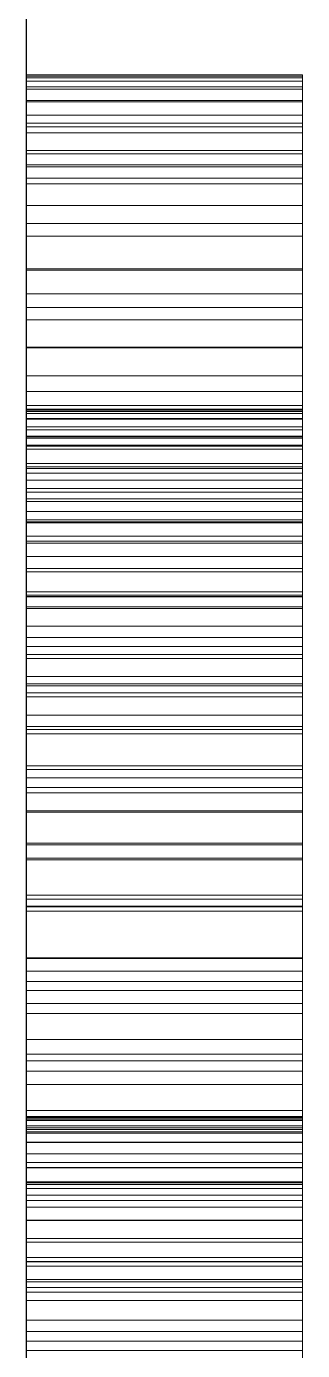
# Model space of a CAD drawing. Header units: millimetres. Extents: x 40 to 1360, y 134 to 546.
# Drawn here: x 107.85 to 108.05, y 342.676 to 343.635 of the extents above; entities that cross this region are included whole.
import ezdxf

# ---------------------------------------------------------------- set-up
doc = ezdxf.new("R2010")
doc.units = ezdxf.units.MM
doc.linetypes.add('WP_HIDDEN', pattern=[2.3, 1.5, -0.8])
doc.layers.add('HIDDEN', color=7, linetype='WP_HIDDEN', lineweight=13)
doc.layers.add('VISIBLE', color=7, linetype='CONTINUOUS', lineweight=25)

msp = doc.modelspace()

# ---------------------------------------------------------------- linework, layer by layer
at = {"layer": 'HIDDEN', "ltscale": 2}
for p, q in [((107.85, 343.6), (107.85, 343.59883)), ((107.85, 343.5978), (107.85, 343.6)), ((107.85, 343.6), (108.05, 343.6)), ((107.85, 343.59883), (107.85, 343.59532)), ((107.85, 343.59883), (108.05, 343.59883)), ((107.85, 343.59121), (107.85, 343.5978)), ((107.85, 343.5978), (108.05, 343.5978)), ((108.05, 343.6), (108.05, 343.59883)), ((108.05, 343.5978), (108.05, 343.6)), ((108.05, 343.59883), (108.05, 343.59532)), ((108.05, 343.59121), (108.05, 343.5978)), ((107.85, 343.59532), (107.85, 343.58947)), ((107.85, 343.59532), (108.05, 343.59532)), ((107.85, 343.58022), (107.85, 343.59121)), ((107.85, 343.59121), (108.05, 343.59121)), ((107.85, 343.58947), (107.85, 343.58128)), ((107.85, 343.58947), (108.05, 343.58947)), ((108.05, 343.59532), (108.05, 343.58947)), ((108.05, 343.58022), (108.05, 343.59121)), ((108.05, 343.58947), (108.05, 343.58128)), ((107.85, 343.58128), (107.85, 343.57075)), ((107.85, 343.58128), (108.05, 343.58128)), ((107.85, 343.56483), (107.85, 343.58022)), ((107.85, 343.58022), (108.05, 343.58022)), ((108.05, 343.58128), (108.05, 343.57075)), ((108.05, 343.56483), (108.05, 343.58022)), ((107.85, 343.57075), (107.85, 343.55789)), ((107.85, 343.57075), (108.05, 343.57075)), ((108.05, 343.57075), (108.05, 343.55789)), ((107.85, 343.54505), (107.85, 343.56483)), ((107.85, 343.56483), (108.05, 343.56483)), ((107.85, 343.56229), (107.85, 343.3114)), ((107.85, 343.56229), (107.85, 342.3354)), ((107.85, 342.33395), (107.85, 343.56229)), ((107.85, 343.56229), (108.05, 343.56229)), ((107.85, 343.55789), (107.85, 343.54268)), ((107.85, 343.55789), (108.05, 343.55789)), ((108.05, 343.54505), (108.05, 343.56483)), ((108.05, 343.56229), (108.05, 343.3114)), ((108.05, 343.56229), (108.05, 342.3354)), ((108.05, 342.33395), (108.05, 343.56229)), ((108.05, 343.55789), (108.05, 343.54268)), ((107.85, 343.52087), (107.85, 343.54505)), ((107.85, 343.54505), (108.05, 343.54505)), ((107.85, 343.54268), (107.85, 343.52513)), ((107.85, 343.54268), (108.05, 343.54268)), ((108.05, 343.52087), (108.05, 343.54505)), ((108.05, 343.54268), (108.05, 343.52513)), ((107.85, 343.53474), (107.85, 343.28385)), ((107.85, 343.33171), (107.85, 343.53474)), ((107.85, 343.53474), (108.05, 343.53474)), ((107.85, 343.53329), (107.85, 342.44127)), ((107.85, 343.28385), (107.85, 343.53329)), ((107.85, 343.53329), (108.05, 343.53329)), ((108.05, 343.53474), (108.05, 343.28385)), ((108.05, 343.33171), (108.05, 343.53474)), ((108.05, 343.53329), (108.05, 342.44127)), ((108.05, 343.28385), (108.05, 343.53329)), ((107.85, 343.52513), (107.85, 343.50524)), ((107.85, 343.52513), (108.05, 343.52513)), ((107.85, 343.4923), (107.85, 343.52087)), ((107.85, 343.52087), (108.05, 343.52087)), ((108.05, 343.52513), (108.05, 343.50524)), ((108.05, 343.4923), (108.05, 343.52087)), ((107.85, 343.50524), (107.85, 343.48302)), ((107.85, 343.50524), (108.05, 343.50524)), ((108.05, 343.50524), (108.05, 343.48302)), ((107.85, 343.45933), (107.85, 343.4923)), ((107.85, 343.4923), (108.05, 343.4923)), ((108.05, 343.45933), (108.05, 343.4923)), ((107.85, 343.48302), (107.85, 343.45845)), ((107.85, 343.48302), (108.05, 343.48302)), ((108.05, 343.48302), (108.05, 343.45845)), ((107.85, 343.44131), (107.85, 343.45933)), ((107.85, 343.45933), (108.05, 343.45933)), ((107.85, 343.45845), (107.85, 343.43155)), ((107.85, 343.45845), (108.05, 343.45845)), ((108.05, 343.44131), (108.05, 343.45933)), ((108.05, 343.45845), (108.05, 343.43155)), ((107.85, 343.42243), (107.85, 343.44131)), ((107.85, 343.44131), (108.05, 343.44131)), ((108.05, 343.42243), (108.05, 343.44131)), ((107.85, 343.43155), (107.85, 343.4023)), ((107.85, 343.43155), (108.05, 343.43155)), ((108.05, 343.43155), (108.05, 343.4023)), ((107.85, 343.40268), (107.85, 343.42243)), ((107.85, 343.42243), (108.05, 343.42243)), ((108.05, 343.40268), (108.05, 343.42243)), ((107.85, 343.38206), (107.85, 343.40268)), ((107.85, 343.40268), (108.05, 343.40268)), ((107.85, 343.4023), (107.85, 343.37072)), ((107.85, 343.4023), (108.05, 343.4023)), ((108.05, 343.38206), (108.05, 343.40268)), ((108.05, 343.4023), (108.05, 343.37072)), ((107.85, 343.36057), (107.85, 343.38206)), ((107.85, 343.38206), (108.05, 343.38206)), ((108.05, 343.36057), (108.05, 343.38206)), ((107.85, 343.37072), (107.85, 343.33679)), ((107.85, 343.37072), (108.05, 343.37072)), ((108.05, 343.37072), (108.05, 343.33679)), ((107.85, 343.33822), (107.85, 343.36057)), ((107.85, 343.36057), (108.05, 343.36057)), ((107.85, 343.35701), (107.85, 343.35781)), ((107.85, 343.35781), (108.05, 343.35781)), ((107.85, 343.35781), (107.85, 343.35615)), ((107.85, 343.35461), (107.85, 343.35701)), ((107.85, 343.35701), (108.05, 343.35701)), ((108.05, 343.33822), (108.05, 343.36057)), ((108.05, 343.35701), (108.05, 343.35781)), ((108.05, 343.35781), (108.05, 343.35615)), ((108.05, 343.35461), (108.05, 343.35701)), ((107.85, 343.35615), (108.05, 343.35615)), ((107.85, 343.35615), (107.85, 343.35115)), ((107.85, 343.3506), (107.85, 343.35461)), ((107.85, 343.35461), (108.05, 343.35461)), ((107.85, 343.35115), (108.05, 343.35115)), ((107.85, 343.35115), (107.85, 343.34282)), ((107.85, 343.34499), (107.85, 343.3506)), ((107.85, 343.3506), (108.05, 343.3506)), ((108.05, 343.35615), (108.05, 343.35115)), ((108.05, 343.3506), (108.05, 343.35461)), ((108.05, 343.35115), (108.05, 343.34282)), ((108.05, 343.34499), (108.05, 343.3506)), ((107.85, 343.33777), (107.85, 343.34499)), ((107.85, 343.34499), (108.05, 343.34499)), ((107.85, 343.34282), (108.05, 343.34282)), ((107.85, 343.34282), (107.85, 343.33116)), ((107.85, 343.315), (107.85, 343.33822)), ((107.85, 343.33822), (108.05, 343.33822)), ((107.85, 343.32895), (107.85, 343.33777)), ((107.85, 343.33777), (108.05, 343.33777)), ((108.05, 343.33777), (108.05, 343.34499)), ((108.05, 343.34282), (108.05, 343.33116)), ((108.05, 343.315), (108.05, 343.33822)), ((108.05, 343.32895), (108.05, 343.33777)), ((107.85, 343.33679), (107.85, 343.30053)), ((107.85, 343.33679), (108.05, 343.33679)), ((107.85, 343.27547), (107.85, 343.33171)), ((107.85, 343.33171), (108.05, 343.33171)), ((107.85, 343.33116), (108.05, 343.33116)), ((107.85, 343.33116), (107.85, 343.31617)), ((107.85, 343.31853), (107.85, 343.32895)), ((107.85, 343.32895), (108.05, 343.32895)), ((108.05, 343.33679), (108.05, 343.30053)), ((108.05, 343.27547), (108.05, 343.33171)), ((108.05, 343.33116), (108.05, 343.31617)), ((108.05, 343.31853), (108.05, 343.32895)), ((107.85, 343.30651), (107.85, 343.31853)), ((107.85, 343.31853), (108.05, 343.31853)), ((108.05, 343.30651), (108.05, 343.31853)), ((107.85, 343.31617), (108.05, 343.31617)), ((107.85, 343.31617), (107.85, 343.29785)), ((107.85, 343.29092), (107.85, 343.315)), ((107.85, 343.315), (108.05, 343.315)), ((107.85, 343.3114), (107.85, 341.43626)), ((107.85, 343.3114), (108.05, 343.3114)), ((108.05, 343.31617), (108.05, 343.29785)), ((108.05, 343.29092), (108.05, 343.315)), ((108.05, 343.3114), (108.05, 341.43626)), ((107.85, 343.29288), (107.85, 343.30651)), ((107.85, 343.30651), (108.05, 343.30651)), ((107.85, 343.30053), (107.85, 343.2622)), ((107.85, 343.30053), (108.05, 343.30053)), ((108.05, 343.29288), (108.05, 343.30651)), ((108.05, 343.30053), (108.05, 343.2622)), ((107.85, 343.29785), (108.05, 343.29785)), ((107.85, 343.29785), (107.85, 343.2762)), ((107.85, 343.27765), (107.85, 343.29288)), ((107.85, 343.29288), (108.05, 343.29288)), ((107.85, 343.26597), (107.85, 343.29092)), ((107.85, 343.29092), (108.05, 343.29092)), ((108.05, 343.29785), (108.05, 343.2762)), ((108.05, 343.27765), (108.05, 343.29288)), ((108.05, 343.26597), (108.05, 343.29092)), ((107.85, 342.71246), (107.85, 343.28385)), ((107.85, 343.28385), (107.85, 343.22567)), ((107.85, 343.28385), (108.05, 343.28385)), ((108.05, 342.71246), (108.05, 343.28385)), ((108.05, 343.28385), (108.05, 343.22567)), ((107.85, 343.26082), (107.85, 343.27765)), ((107.85, 343.27765), (108.05, 343.27765)), ((107.85, 343.2762), (108.05, 343.2762)), ((107.85, 343.2762), (107.85, 343.25122)), ((107.85, 343.21478), (107.85, 343.27547)), ((107.85, 343.27547), (108.05, 343.27547)), ((108.05, 343.26082), (108.05, 343.27765)), ((108.05, 343.2762), (108.05, 343.25122)), ((108.05, 343.21478), (108.05, 343.27547)), ((107.85, 343.24015), (107.85, 343.26597)), ((107.85, 343.26597), (108.05, 343.26597)), ((107.85, 343.2622), (107.85, 343.22207)), ((107.85, 343.2622), (108.05, 343.2622)), ((107.85, 343.24238), (107.85, 343.26082)), ((107.85, 343.26082), (108.05, 343.26082)), ((108.05, 343.24015), (108.05, 343.26597)), ((108.05, 343.2622), (108.05, 343.22207)), ((108.05, 343.24238), (108.05, 343.26082)), ((107.85, 343.25122), (108.05, 343.25122)), ((107.85, 343.25122), (107.85, 343.22321)), ((108.05, 343.25122), (108.05, 343.22321)), ((107.85, 343.22234), (107.85, 343.24238)), ((107.85, 343.24238), (108.05, 343.24238)), ((108.05, 343.22234), (108.05, 343.24238)), ((107.85, 343.21347), (107.85, 343.24015)), ((107.85, 343.24015), (108.05, 343.24015)), ((108.05, 343.21347), (108.05, 343.24015)), ((107.85, 343.22567), (107.85, 343.16425)), ((107.85, 343.22567), (108.05, 343.22567)), ((107.85, 343.22321), (108.05, 343.22321)), ((107.85, 343.22321), (107.85, 343.19249)), ((107.85, 343.2007), (107.85, 343.22234)), ((107.85, 343.22234), (108.05, 343.22234)), ((108.05, 343.22567), (108.05, 343.16425)), ((108.05, 343.22321), (108.05, 343.19249)), ((108.05, 343.2007), (108.05, 343.22234)), ((107.85, 343.22207), (107.85, 343.18014)), ((107.85, 343.22207), (108.05, 343.22207)), ((107.85, 343.14966), (107.85, 343.21478)), ((107.85, 343.21478), (108.05, 343.21478)), ((107.85, 343.18591), (107.85, 343.21347)), ((107.85, 343.21347), (108.05, 343.21347)), ((108.05, 343.22207), (108.05, 343.18014)), ((108.05, 343.14966), (108.05, 343.21478)), ((108.05, 343.18591), (108.05, 343.21347)), ((107.85, 343.17745), (107.85, 343.2007)), ((107.85, 343.2007), (108.05, 343.2007)), ((108.05, 343.17745), (108.05, 343.2007)), ((107.85, 343.19249), (108.05, 343.19249)), ((107.85, 343.19249), (107.85, 343.15904)), ((107.85, 343.1575), (107.85, 343.18591)), ((107.85, 343.18591), (108.05, 343.18591)), ((108.05, 343.19249), (108.05, 343.15904)), ((108.05, 343.1575), (108.05, 343.18591)), ((107.85, 343.18014), (107.85, 343.13642)), ((107.85, 343.18014), (108.05, 343.18014)), ((107.85, 343.1526), (107.85, 343.17745)), ((107.85, 343.17745), (108.05, 343.17745)), ((108.05, 343.18014), (108.05, 343.13642)), ((108.05, 343.1526), (108.05, 343.17745)), ((107.85, 343.16425), (107.85, 343.09959)), ((107.85, 343.16425), (108.05, 343.16425)), ((107.85, 343.15904), (108.05, 343.15904)), ((107.85, 343.15904), (107.85, 343.12287)), ((107.85, 343.12821), (107.85, 343.1575)), ((107.85, 343.1575), (108.05, 343.1575)), ((108.05, 343.16425), (108.05, 343.09959)), ((108.05, 343.15904), (108.05, 343.12287)), ((108.05, 343.12821), (108.05, 343.1575)), ((107.85, 343.12588), (107.85, 343.1526)), ((107.85, 343.1526), (108.05, 343.1526)), ((107.85, 343.08009), (107.85, 343.14966)), ((107.85, 343.14966), (108.05, 343.14966)), ((108.05, 343.12588), (108.05, 343.1526)), ((108.05, 343.08009), (108.05, 343.14966)), ((107.85, 343.13642), (107.85, 343.09091)), ((107.85, 343.13642), (108.05, 343.13642)), ((108.05, 343.13642), (108.05, 343.09091)), ((107.85, 343.06704), (107.85, 343.12821)), ((107.85, 343.12821), (108.05, 343.12821)), ((108.05, 343.06704), (108.05, 343.12821)), ((107.85, 343.09701), (107.85, 343.12588)), ((107.85, 343.12588), (108.05, 343.12588)), ((107.85, 343.12287), (108.05, 343.12287)), ((107.85, 343.12287), (107.85, 343.08399)), ((108.05, 343.09701), (108.05, 343.12588)), ((108.05, 343.12287), (108.05, 343.08399)), ((107.85, 343.09959), (107.85, 343.03169)), ((107.85, 343.09959), (108.05, 343.09959)), ((108.05, 343.09959), (108.05, 343.03169)), ((107.85, 343.06599), (107.85, 343.09701)), ((107.85, 343.09701), (108.05, 343.09701)), ((107.85, 343.09091), (107.85, 343.0436)), ((107.85, 343.09091), (108.05, 343.09091)), ((108.05, 343.06599), (108.05, 343.09701)), ((108.05, 343.09091), (108.05, 343.0436)), ((107.85, 343.08399), (108.05, 343.08399)), ((107.85, 343.08399), (107.85, 343.04239)), ((107.85, 343.00609), (107.85, 343.08009)), ((107.85, 343.08009), (108.05, 343.08009)), ((108.05, 343.08399), (108.05, 343.04239)), ((108.05, 343.00609), (108.05, 343.08009)), ((107.85, 343.00308), (107.85, 343.06704)), ((107.85, 343.06704), (108.05, 343.06704)), ((107.85, 343.03282), (107.85, 343.06599)), ((107.85, 343.06599), (108.05, 343.06599)), ((108.05, 343.00308), (108.05, 343.06704)), ((108.05, 343.03282), (108.05, 343.06599)), ((107.85, 343.0436), (107.85, 342.99449)), ((107.85, 343.0436), (108.05, 343.0436)), ((107.85, 343.04239), (108.05, 343.04239)), ((107.85, 343.04239), (107.85, 342.99806)), ((108.05, 343.0436), (108.05, 342.99449)), ((108.05, 343.04239), (108.05, 342.99806)), ((107.85, 342.99751), (107.85, 343.03282)), ((107.85, 343.03282), (108.05, 343.03282)), ((107.85, 343.03169), (107.85, 342.96055)), ((107.85, 343.03169), (108.05, 343.03169)), ((108.05, 342.99751), (108.05, 343.03282)), ((108.05, 343.03169), (108.05, 342.96055)), ((107.85, 342.92764), (107.85, 343.00609)), ((107.85, 343.00609), (108.05, 343.00609)), ((107.85, 342.93702), (107.85, 343.00308)), ((107.85, 343.00308), (108.05, 343.00308)), ((108.05, 342.92764), (108.05, 343.00609)), ((108.05, 342.93702), (108.05, 343.00308)), ((107.85, 342.99806), (108.05, 342.99806)), ((107.85, 342.99806), (107.85, 342.95102)), ((107.85, 342.96005), (107.85, 342.99751)), ((107.85, 342.99751), (108.05, 342.99751)), ((107.85, 342.99449), (107.85, 342.94359)), ((107.85, 342.99449), (108.05, 342.99449)), ((108.05, 342.99806), (108.05, 342.95102)), ((108.05, 342.96005), (108.05, 342.99751)), ((108.05, 342.99449), (108.05, 342.94359)), ((107.85, 342.96055), (107.85, 342.88617)), ((107.85, 342.96055), (108.05, 342.96055)), ((107.85, 342.92045), (107.85, 342.96005)), ((107.85, 342.96005), (108.05, 342.96005)), ((108.05, 342.96055), (108.05, 342.88617)), ((108.05, 342.92045), (108.05, 342.96005)), ((107.85, 342.95102), (108.05, 342.95102)), ((107.85, 342.95102), (107.85, 342.90159)), ((108.05, 342.95102), (108.05, 342.90159)), ((107.85, 342.94359), (107.85, 342.89089)), ((107.85, 342.94359), (108.05, 342.94359)), ((107.85, 342.86885), (107.85, 342.93702)), ((107.85, 342.93702), (108.05, 342.93702)), ((108.05, 342.94359), (108.05, 342.89089)), ((108.05, 342.86885), (108.05, 342.93702)), ((107.85, 342.84475), (107.85, 342.92764)), ((107.85, 342.92764), (108.05, 342.92764)), ((108.05, 342.84475), (108.05, 342.92764)), ((107.85, 342.87869), (107.85, 342.92045)), ((107.85, 342.92045), (108.05, 342.92045)), ((108.05, 342.87869), (108.05, 342.92045)), ((107.85, 342.90159), (108.05, 342.90159)), ((107.85, 342.90159), (107.85, 342.85009)), ((108.05, 342.90159), (108.05, 342.85009)), ((107.85, 342.89089), (107.85, 342.8364)), ((107.85, 342.89089), (108.05, 342.89089)), ((108.05, 342.89089), (108.05, 342.8364)), ((107.85, 342.88617), (107.85, 342.80855)), ((107.85, 342.88617), (108.05, 342.88617)), ((107.85, 342.83479), (107.85, 342.87869)), ((107.85, 342.87869), (108.05, 342.87869)), ((108.05, 342.88617), (108.05, 342.80855)), ((108.05, 342.83479), (108.05, 342.87869)), ((107.85, 342.79857), (107.85, 342.86885)), ((107.85, 342.86885), (108.05, 342.86885)), ((108.05, 342.79857), (108.05, 342.86885)), ((107.85, 342.85009), (108.05, 342.85009)), ((107.85, 342.85009), (107.85, 342.79654)), ((108.05, 342.85009), (108.05, 342.79654)), ((107.85, 342.84588), (107.85, 342.8438)), ((107.85, 342.84513), (107.85, 342.84588)), ((107.85, 342.84588), (108.05, 342.84588)), ((107.85, 342.84287), (107.85, 342.84513)), ((107.85, 342.84513), (108.05, 342.84513)), ((107.85, 342.75742), (107.85, 342.84475)), ((107.85, 342.84475), (108.05, 342.84475)), ((107.85, 342.8438), (107.85, 342.83754)), ((107.85, 342.8438), (108.05, 342.8438)), ((107.85, 342.8391), (107.85, 342.84287)), ((107.85, 342.84287), (108.05, 342.84287)), ((107.85, 342.83382), (107.85, 342.8391)), ((107.85, 342.8391), (108.05, 342.8391)), ((108.05, 342.84588), (108.05, 342.8438)), ((108.05, 342.84513), (108.05, 342.84588)), ((108.05, 342.84287), (108.05, 342.84513)), ((108.05, 342.75742), (108.05, 342.84475)), ((108.05, 342.8438), (108.05, 342.83754)), ((108.05, 342.8391), (108.05, 342.84287)), ((108.05, 342.83382), (108.05, 342.8391)), ((107.85, 342.83754), (107.85, 342.82712)), ((107.85, 342.83754), (108.05, 342.83754)), ((107.85, 342.8364), (107.85, 342.78011)), ((107.85, 342.8364), (108.05, 342.8364)), ((107.85, 342.78874), (107.85, 342.83479)), ((107.85, 342.83479), (108.05, 342.83479)), ((107.85, 342.82704), (107.85, 342.83382)), ((107.85, 342.83382), (108.05, 342.83382)), ((108.05, 342.83754), (108.05, 342.82712)), ((108.05, 342.8364), (108.05, 342.78011)), ((108.05, 342.78874), (108.05, 342.83479)), ((108.05, 342.82704), (108.05, 342.83382)), ((107.85, 342.82712), (107.85, 342.81252)), ((107.85, 342.82712), (108.05, 342.82712)), ((107.85, 342.81876), (107.85, 342.82704)), ((107.85, 342.82704), (108.05, 342.82704)), ((108.05, 342.82712), (108.05, 342.81252)), ((108.05, 342.81876), (108.05, 342.82704)), ((107.85, 342.80896), (107.85, 342.81876)), ((107.85, 342.81876), (108.05, 342.81876)), ((107.85, 342.81252), (107.85, 342.79376)), ((107.85, 342.81252), (108.05, 342.81252)), ((108.05, 342.80896), (108.05, 342.81876)), ((108.05, 342.81252), (108.05, 342.79376)), ((107.85, 342.79766), (107.85, 342.80896)), ((107.85, 342.80896), (108.05, 342.80896)), ((107.85, 342.80855), (107.85, 342.72769)), ((107.85, 342.80855), (108.05, 342.80855)), ((108.05, 342.79766), (108.05, 342.80896)), ((108.05, 342.80855), (108.05, 342.72769)), ((107.85, 342.72618), (107.85, 342.79857)), ((107.85, 342.79857), (108.05, 342.79857)), ((107.85, 342.78485), (107.85, 342.79766)), ((107.85, 342.79766), (108.05, 342.79766)), ((107.85, 342.79654), (108.05, 342.79654)), ((107.85, 342.79654), (107.85, 342.74092)), ((107.85, 342.79376), (107.85, 342.77083)), ((107.85, 342.79376), (108.05, 342.79376)), ((108.05, 342.72618), (108.05, 342.79857)), ((108.05, 342.78485), (108.05, 342.79766)), ((108.05, 342.79654), (108.05, 342.74092)), ((108.05, 342.79376), (108.05, 342.77083)), ((107.85, 342.74055), (107.85, 342.78874)), ((107.85, 342.78874), (108.05, 342.78874)), ((107.85, 342.77054), (107.85, 342.78485)), ((107.85, 342.78485), (108.05, 342.78485)), ((108.05, 342.74055), (108.05, 342.78874)), ((108.05, 342.77054), (108.05, 342.78485)), ((107.85, 342.78011), (107.85, 342.72202)), ((107.85, 342.78011), (108.05, 342.78011)), ((108.05, 342.78011), (108.05, 342.72202)), ((107.85, 342.77083), (107.85, 342.74373)), ((107.85, 342.77083), (108.05, 342.77083)), ((107.85, 342.75471), (107.85, 342.77054)), ((107.85, 342.77054), (108.05, 342.77054)), ((108.05, 342.77083), (108.05, 342.74373)), ((108.05, 342.75471), (108.05, 342.77054)), ((107.85, 342.66755), (107.85, 342.75742)), ((107.85, 342.75742), (108.05, 342.75742)), ((107.85, 342.73738), (107.85, 342.75471)), ((107.85, 342.75471), (108.05, 342.75471)), ((108.05, 342.66755), (108.05, 342.75742)), ((108.05, 342.73738), (108.05, 342.75471)), ((107.85, 342.74373), (107.85, 342.71246)), ((107.85, 342.74373), (108.05, 342.74373)), ((108.05, 342.74373), (108.05, 342.71246)), ((107.85, 342.74092), (108.05, 342.74092)), ((107.85, 342.74092), (107.85, 342.68324)), ((107.85, 342.69021), (107.85, 342.74055)), ((107.85, 342.74055), (108.05, 342.74055)), ((107.85, 342.71855), (107.85, 342.73738)), ((107.85, 342.73738), (108.05, 342.73738)), ((108.05, 342.74092), (108.05, 342.68324)), ((108.05, 342.69021), (108.05, 342.74055)), ((108.05, 342.71855), (108.05, 342.73738)), ((107.85, 342.72769), (107.85, 342.64481)), ((107.85, 342.72769), (108.05, 342.72769)), ((107.85, 342.65169), (107.85, 342.72618)), ((107.85, 342.72618), (108.05, 342.72618)), ((108.05, 342.72769), (108.05, 342.64481)), ((108.05, 342.65169), (108.05, 342.72618)), ((107.85, 342.72202), (107.85, 342.66214)), ((107.85, 342.72202), (108.05, 342.72202)), ((107.85, 342.69821), (107.85, 342.71855)), ((107.85, 342.71855), (108.05, 342.71855)), ((108.05, 342.72202), (108.05, 342.66214)), ((108.05, 342.69821), (108.05, 342.71855)), ((107.85, 342.71246), (108.05, 342.71246)), ((107.85, 342.67636), (107.85, 342.69821)), ((107.85, 342.69821), (108.05, 342.69821)), ((108.05, 342.67636), (108.05, 342.69821)), ((107.85, 342.63772), (107.85, 342.69021)), ((107.85, 342.69021), (108.05, 342.69021)), ((108.05, 342.63772), (108.05, 342.69021)), ((107.85, 342.68324), (108.05, 342.68324)), ((107.85, 342.68324), (107.85, 342.6235)), ((107.85, 342.67636), (108.05, 342.67636)), ((108.05, 342.68324), (108.05, 342.6235))]:
    msp.add_line(p, q, dxfattribs=at)
msp.add_lwpolyline([(107.85, 340), (107.85, 340.06268), (107.85, 340.24758), (107.85, 340.54542), (107.85, 340.94128), (107.85, 341.41529), (107.85, 341.9437), (107.85, 342.5), (107.85, 343.0563), (107.85, 343.58471), (107.85, 344.05872), (107.85, 344.45458), (107.85, 344.75242), (107.85, 344.93732), (107.85, 345)], dxfattribs=at)
at = {"layer": 'VISIBLE'}
msp.add_line((107.85, 280.5), (107.85, 492.5), dxfattribs=at)

doc.saveas('drawing.dxf')
